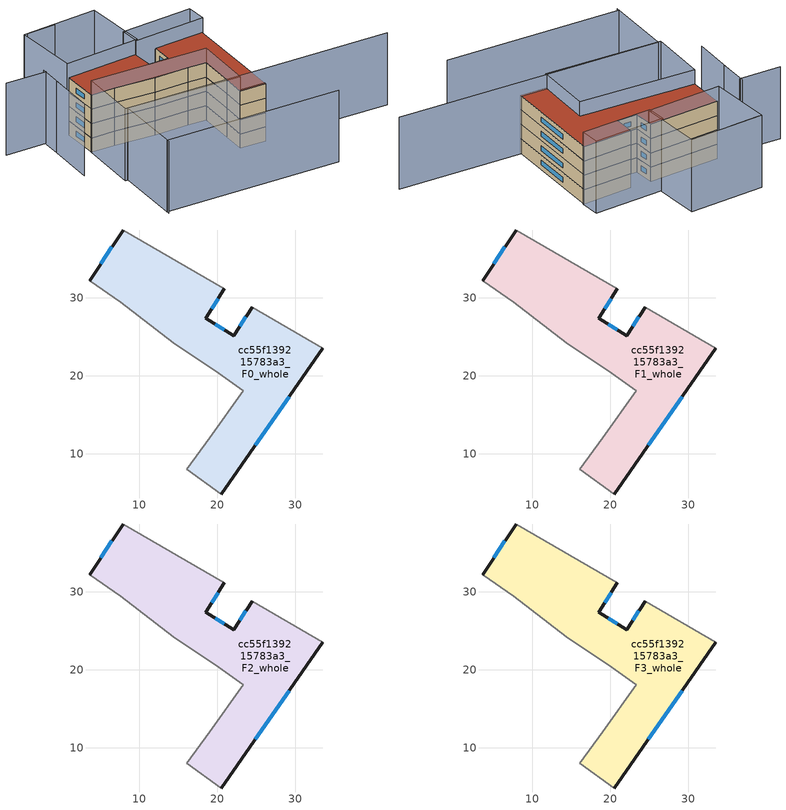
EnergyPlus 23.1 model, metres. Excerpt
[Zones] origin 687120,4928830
cc55f139215783a3_F0_whole
 floor ground (EU_floor_Construction): 24.49,28.79 33.56,23.54 20.55,4.87 16.15,8.06 19.06,12.08 23.39,18.08 20.2,20.35 14.36,24.25 7.67,29.44 3.68,32.22 7.96,38.71 20.92,31.17 18.56,27.37 22.13,25.17 z0
 wall outside (EU_wall_Construction): 24.49,28.79 22.13,25.17 18.56,27.37 20.92,31.17 / 20.55,4.87 33.56,23.54 / 7.96,38.71 3.68,32.22 z0:3
 wall adiabatic (EU_wall_Construction): 33.56,23.54 24.49,28.79 / 3.68,32.22 7.67,29.44 14.36,24.25 20.2,20.35 23.39,18.08 19.06,12.08 16.15,8.06 20.55,4.87 / 20.92,31.17 7.96,38.71 z0:3
 window (EU_Window_Construction): 19.35,28.64 20.13,29.9 / 20.94,25.9 19.75,26.64 / 23.71,27.58 22.92,26.38 / 24.89,11.09 29.23,17.32 / 6.54,36.55 5.1,34.38 z1:2
cc55f139215783a3_F1_whole
 floor to cc55f139215783a3_F0_whole (EU_floor_Construction): 24.49,28.79 33.56,23.54 20.55,4.87 16.15,8.06 19.06,12.08 23.39,18.08 20.2,20.35 14.36,24.25 7.67,29.44 3.67,32.22 7.96,38.71 20.92,31.17 18.56,27.37 22.13,25.17 z3
 wall outside (EU_wall_Construction): 24.49,28.79 22.13,25.17 18.56,27.37 20.92,31.17 / 20.55,4.87 33.56,23.54 / 7.96,38.71 3.68,32.22 z3:6
 wall adiabatic (EU_wall_Construction): 33.56,23.54 24.49,28.79 / 3.68,32.22 7.67,29.44 14.36,24.25 20.2,20.35 23.39,18.08 19.06,12.08 16.15,8.06 20.55,4.87 / 20.92,31.17 7.96,38.71 z3:6
 window (EU_Window_Construction): 19.35,28.64 20.13,29.9 / 20.94,25.9 19.75,26.64 / 23.71,27.58 22.92,26.38 / 24.89,11.09 29.23,17.32 / 6.54,36.55 5.1,34.38 z4:5
cc55f139215783a3_F2_whole
 floor to cc55f139215783a3_F1_whole (EU_floor_Construction): 24.49,28.79 33.56,23.54 20.55,4.87 16.15,8.06 19.06,12.08 23.39,18.08 20.2,20.35 14.36,24.25 7.67,29.44 3.67,32.22 7.96,38.71 20.92,31.17 18.56,27.37 22.13,25.17 z6
 wall outside (EU_wall_Construction): 24.49,28.79 22.13,25.17 18.56,27.37 20.92,31.17 / 20.55,4.87 33.56,23.54 / 7.96,38.71 3.68,32.22 z6:9
 wall adiabatic (EU_wall_Construction): 33.56,23.54 24.49,28.79 / 3.68,32.22 7.67,29.44 14.36,24.25 20.2,20.35 23.39,18.08 19.06,12.08 16.15,8.06 20.55,4.87 / 20.92,31.17 7.96,38.71 z6:9
 window (EU_Window_Construction): 19.35,28.64 20.13,29.9 / 20.94,25.9 19.75,26.64 / 23.71,27.58 22.92,26.38 / 24.89,11.09 29.23,17.32 / 6.54,36.55 5.1,34.38 z7:8
cc55f139215783a3_F3_whole
 floor to cc55f139215783a3_F2_whole (EU_floor_Construction): 24.49,28.79 33.56,23.54 20.55,4.87 16.15,8.06 19.06,12.08 23.39,18.08 20.2,20.35 14.36,24.25 7.67,29.44 3.67,32.22 7.96,38.71 20.92,31.17 18.56,27.37 22.13,25.17 z9
 wall outside (EU_wall_Construction): 24.49,28.79 22.13,25.17 18.56,27.37 20.92,31.17 / 20.55,4.87 33.56,23.54 / 7.96,38.71 3.68,32.22 z9:12
 wall adiabatic (EU_wall_Construction): 33.56,23.54 24.49,28.79 / 3.68,32.22 7.67,29.44 14.36,24.25 20.2,20.35 23.39,18.08 19.06,12.08 16.15,8.06 20.55,4.87 / 20.92,31.17 7.96,38.71 z9:12
 window (EU_Window_Construction): 19.35,28.64 20.13,29.9 / 20.94,25.9 19.75,26.64 / 23.71,27.58 22.92,26.38 / 24.89,11.09 29.23,17.32 / 6.54,36.55 5.1,34.38 z10:11
 roof outside (EU_roof_Construction): 20.55,4.87 33.56,23.54 24.49,28.79 22.13,25.17 18.56,27.37 20.92,31.17 7.96,38.71 3.68,32.22 7.67,29.44 14.36,24.25 20.2,20.35 23.39,18.08 19.06,12.08 16.15,8.06 z12
shading: -11.14,10.44 18.89,-10.5 / -11.45,10.01 -3.09,21.98 / -3.09,21.98 42.24,-9.69 / 0.94,38.01 -4.88,29.93 / 3.64,41.76 -0.08,36.58 / 3.45,41.22 -3.65,46.11 / 20.26,47.01 15.03,50.12 / 22.9,34.52 35.73,26.91 / 35.73,26.91 33.64,23.37 / 33.64,23.37 20.8,30.98 / 20.8,30.98 22.9,34.52 / 16.14,8.06 -3.52,22.29 / -3.52,22.29 3.73,32.29 / 3.73,32.29 23.39,18.05 / 23.39,18.05 16.14,8.06 / 21.3,30.95 7.63,38.9 / 7.63,38.9 14.44,50.58 / 14.44,50.58 28.1,42.63 / 28.1,42.63 21.3,30.95 z0:15
[Building]
EU S2 Campaign: North Axis=0; Terrain=City; Solar Distribution=FullExterior
[Site:Location]
Bologna: Latitude=44.5; Longitude=11.25; Time Zone=1; Elevation=37
[SizingPeriod:WeatherFileDays]
AnnualSizingPeriod: Begin Month=1; Begin Day of Month=1; End Month=12; End Day of Month=31; Day of Week for Start Day=Monday; Use Weather File Daylight Saving Period=No; Use Weather File Rain and Snow Indicators=No
[MATERIAL]
EU_InternalMass_Material: Roughness=MediumRough; Thickness=0.1; Conductivity=1; Density=1800; Specific Heat=900; Thermal Absorptance=0.9; Solar Absorptance=0.7; Visible Absorptance=0.7
[MATERIAL:NOMASS] Roughness=MediumRough; Thermal Absorptance=0.9; Solar Absorptance=0.7; Visible Absorptance=0.7
Name | Thermal Resistance
EU_wall_NoMass | 0.937881
EU_roof_NoMass | 0.548572
EU_floor_NoMass | 0.71348
[WINDOWMATERIAL:SIMPLEGLAZINGSYSTEM]
EU_Window_SimpleGlazing: UFactor=4.25633; Solar Heat Gain Coefficient=0.85; Visible Transmittance=0.85
[CONSTRUCTION]
EU_wall_Construction: EU_wall_NoMass
EU_roof_Construction: EU_roof_NoMass
EU_floor_Construction: EU_floor_NoMass
EU_Window_Construction: EU_Window_SimpleGlazing
EU_InternalMass_Construction: EU_InternalMass_Material
[ZONE] Type=1; Multiplier=1; Ceiling Height=autocalculate; Floor Area=autocalculate; Part of Total Floor Area=Yes
Name | Volume
cc55f139215783a3_F0_whole | 952.735
cc55f139215783a3_F1_whole; cc55f139215783a3_F2_whole; cc55f139215783a3_F3_whole | 952.737
[INTERNALMASS] Construction=EU_InternalMass_Construction; Surface Area=311.711
Name | Zone or ZoneList
cc55f139215783a3_F0_whole_EU_InternalMass | cc55f139215783a3_F0_whole
cc55f139215783a3_F1_whole_EU_InternalMass | cc55f139215783a3_F1_whole
cc55f139215783a3_F2_whole_EU_InternalMass | cc55f139215783a3_F2_whole
cc55f139215783a3_F3_whole_EU_InternalMass | cc55f139215783a3_F3_whole
[OTHEREQUIPMENT] Fuel Type=Electricity; Design Level Calculation Method=Watts/Area; Power per Zone Floor Area=1; Fraction Latent=0; Fraction Radiant=0; Fraction Lost=0; Carbon Dioxide Generation Rate=0; EndUse Subcategory=EU_Step8_InternalGains
Name | Zone or ZoneList or Space or SpaceList | Schedule
EU_Step8_InternalGain_cc55f139215783a3_F0_whole_f000 | cc55f139215783a3_F0_whole | EU_Step8_GainSchedule_cc55f139215783a3_F0_whole_f000
EU_Step8_InternalGain_cc55f139215783a3_F1_whole_f000 | cc55f139215783a3_F1_whole | EU_Step8_GainSchedule_cc55f139215783a3_F1_whole_f000
EU_Step8_InternalGain_cc55f139215783a3_F2_whole_f000 | cc55f139215783a3_F2_whole | EU_Step8_GainSchedule_cc55f139215783a3_F2_whole_f000
EU_Step8_InternalGain_cc55f139215783a3_F3_whole_f000 | cc55f139215783a3_F3_whole | EU_Step8_GainSchedule_cc55f139215783a3_F3_whole_f000
[ZONEVENTILATION:DESIGNFLOWRATE] Schedule=EU_AlwaysOn; Design Flow Rate Calculation Method=AirChanges/Hour; Air Changes per Hour=0.687892; Ventilation Type=Natural; Fan Pressure Rise=0; Fan Total Efficiency=1; Constant Term Coefficient=1; Temperature Term Coefficient=0; Velocity Term Coefficient=0; Velocity Squared Term Coefficient=0; Minimum Indoor Temperature=-100; Maximum Indoor Temperature=100; Delta Temperature=-100; Minimum Outdoor Temperature=-100; Maximum Outdoor Temperature=100; Maximum Wind Speed=40
Name | Zone or ZoneList or Space or SpaceList
EU_ConstantAir_cc55f139215783a3_F0_whole | cc55f139215783a3_F0_whole
EU_ConstantAir_cc55f139215783a3_F1_whole | cc55f139215783a3_F1_whole
EU_ConstantAir_cc55f139215783a3_F2_whole | cc55f139215783a3_F2_whole
EU_ConstantAir_cc55f139215783a3_F3_whole | cc55f139215783a3_F3_whole
[HVACTEMPLATE:THERMOSTAT] Constant Heating Setpoint=20; Constant Cooling Setpoint=50
EU_HeatOnly_cc55f139215783a3_F0_whole; EU_HeatOnly_cc55f139215783a3_F1_whole; EU_HeatOnly_cc55f139215783a3_F2_whole; EU_HeatOnly_cc55f139215783a3_F3_whole
[HVACTEMPLATE:ZONE:IDEALLOADSAIRSYSTEM] System Availability Schedule=EU_AlwaysOn; Maximum Heating Supply Air Temperature=50; Minimum Cooling Supply Air Temperature=13; Maximum Heating Supply Air Humidity Ratio=0.0156; Minimum Cooling Supply Air Humidity Ratio=0.0077; Heating Limit=NoLimit; Cooling Limit=NoLimit; Heating Availability Schedule=EU_AlwaysOn; Cooling Availability Schedule=EU_CoolingOff; Dehumidification Control Type=ConstantSensibleHeatRatio; Cooling Sensible Heat Ratio=0.7; Dehumidification Setpoint=60; Humidification Control Type=None; Humidification Setpoint=30; Outdoor Air Method=None; Outdoor Air Flow Rate per Person=0.00944; Outdoor Air Flow Rate per Zone Floor Area=0; Outdoor Air Flow Rate per Zone=0; Demand Controlled Ventilation Type=None; Outdoor Air Economizer Type=NoEconomizer; Heat Recovery Type=None; Sensible Heat Recovery Effectiveness=0.7; Latent Heat Recovery Effectiveness=0.65
Name | Template Thermostat
cc55f139215783a3_F0_whole | EU_HeatOnly_cc55f139215783a3_F0_whole
cc55f139215783a3_F1_whole | EU_HeatOnly_cc55f139215783a3_F1_whole
cc55f139215783a3_F2_whole | EU_HeatOnly_cc55f139215783a3_F2_whole
cc55f139215783a3_F3_whole | EU_HeatOnly_cc55f139215783a3_F3_whole
[SIZING:ZONE] Zone Cooling Design Supply Air Temperature Input Method=SupplyAirTemperature; Zone Cooling Design Supply Air Temperature=13; Zone Heating Design Supply Air Temperature Input Method=SupplyAirTemperature; Zone Heating Design Supply Air Temperature=50; Zone Cooling Design Supply Air Humidity Ratio=0.008; Zone Heating Design Supply Air Humidity Ratio=0.008; Cooling Design Air Flow Method=DesignDay; Cooling Design Air Flow Rate=0; Cooling Minimum Air Flow per Zone Floor Area=0.000762; Cooling Minimum Air Flow=0; Cooling Minimum Air Flow Fraction=0.2; Heating Design Air Flow Method=DesignDay; Heating Design Air Flow Rate=0; Heating Maximum Air Flow per Zone Floor Area=0.002032; Heating Maximum Air Flow=0.141576; Heating Maximum Air Flow Fraction=0.3; Account for Dedicated Outdoor Air System=No; Dedicated Outdoor Air System Control Strategy=NeutralSupplyAir; Dedicated Outdoor Air Low Setpoint Temperature for Design=autosize; Dedicated Outdoor Air High Setpoint Temperature for Design=autosize; Zone Load Sizing Method=Sensible Load Only No Latent Load; Zone Latent Cooling Design Supply Air Humidity Ratio Input Method=HumidityRatioDifference; Zone Cooling Design Supply Air Humidity Ratio Difference=0.005; Zone Latent Heating Design Supply Air Humidity Ratio Input Method=HumidityRatioDifference; Zone Humidification Design Supply Air Humidity Ratio Difference=0.005
cc55f139215783a3_F0_whole; cc55f139215783a3_F1_whole; cc55f139215783a3_F2_whole; cc55f139215783a3_F3_whole
[SCHEDULE:CONSTANT]
Name | Hourly Value
EU_AlwaysOn | 1
EU_CoolingOff | 0
[SCHEDULE:FILE] Column Number=1; Rows to Skip at Top=0; Number of Hours of Data=8760; Column Separator=Comma; Interpolate to Timestep=No; Minutes per Item=60; Adjust Schedule for Daylight Savings=Yes
Name | File
EU_Step8_GainSchedule_cc55f139215783a3_F0_whole_f000 | ../../schedules/cc55f139215783a3/cc55f139215783a3_F0_whole_f000_gain.csv
EU_Step8_GainSchedule_cc55f139215783a3_F1_whole_f000 | ../../schedules/cc55f139215783a3/cc55f139215783a3_F1_whole_f000_gain.csv
EU_Step8_GainSchedule_cc55f139215783a3_F2_whole_f000 | ../../schedules/cc55f139215783a3/cc55f139215783a3_F2_whole_f000_gain.csv
EU_Step8_GainSchedule_cc55f139215783a3_F3_whole_f000 | ../../schedules/cc55f139215783a3/cc55f139215783a3_F3_whole_f000_gain.csv
